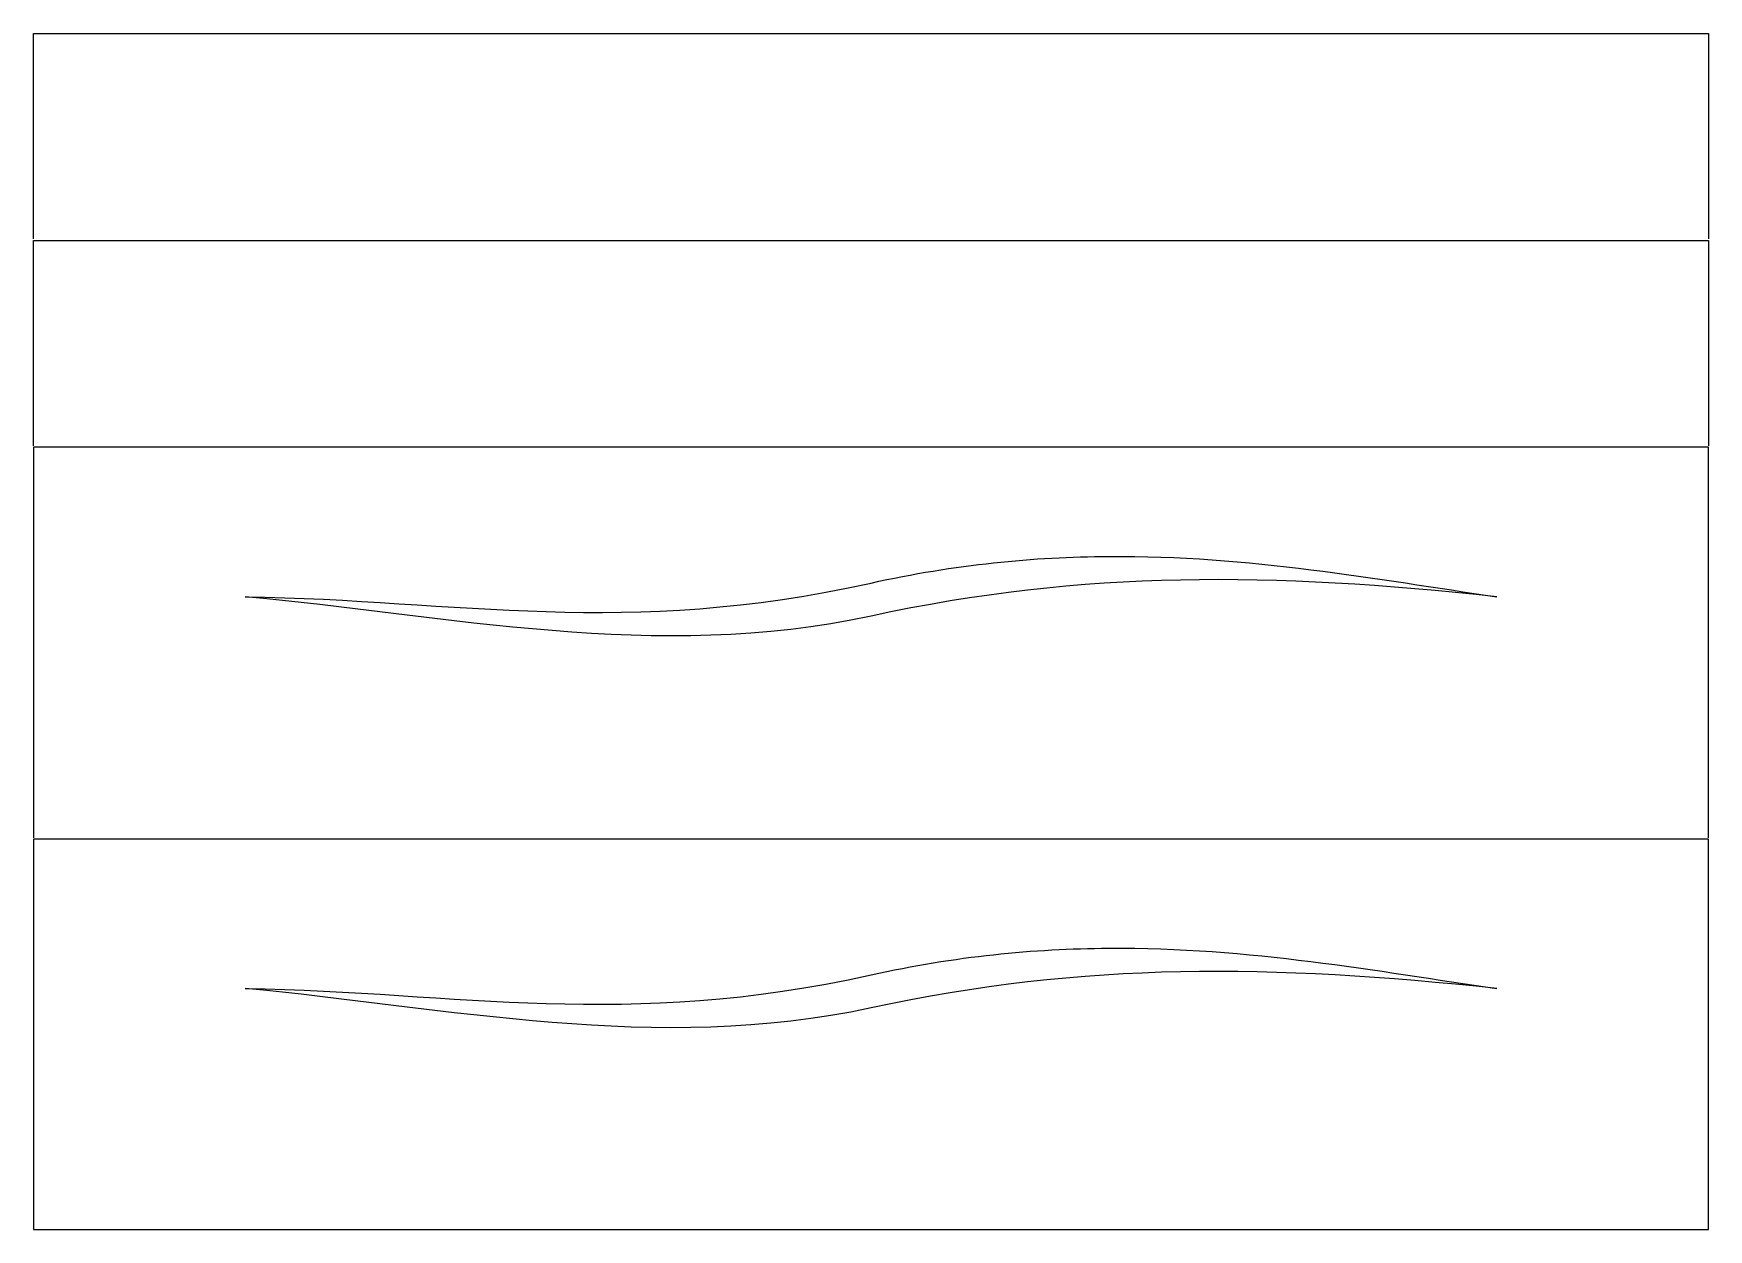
# Model space of a CAD drawing. Extents: x 0 to 813, y 0 to 123.
# Drawn here: x 326.7 to 489.7, y 6.7 to 123.2 of the extents above; entities that cross this region are included whole.
import ezdxf

# ---------------------------------------------------------------- set-up
doc = ezdxf.new("R2010")
doc.units = 0
doc.layers.add('Calque_1', color=7, linetype='CONTINUOUS')

msp = doc.modelspace()

# ---------------------------------------------------------------- linework, layer by layer
at = {"layer": 'Calque_1', "color": 7}
for p, q in [((326.706392, 103.166639), (326.706392, 123.166639)), ((326.706392, 123.166639), (489.706405, 123.166639)), ((489.706405, 123.166639), (489.706405, 103.166639)), ((326.706392, 83.025526), (326.706392, 103.025528)), ((326.706392, 103.025528), (489.706405, 103.025528)), ((489.706405, 103.025528), (489.706405, 83.025526)), ((489.706461, 82.884415), (326.70659, 82.884415)), ((326.70659, 82.884415), (326.70659, 44.884734)), ((489.706461, 44.884734), (489.706461, 82.884415)), ((431.31124, 72.269662), (431.31124, 72.269662)), ((326.70659, 44.743622), (326.70659, 6.743944)), ((489.706461, 44.743622), (326.70659, 44.743622)), ((326.70659, 44.743622), (326.70659, 44.743622)), ((489.706461, 6.743944), (489.706461, 44.743622)), ((431.31124, 34.128869), (431.31124, 34.128869)), ((326.70659, 6.743944), (489.706461, 6.743944))]:
    msp.add_line(p, q, dxfattribs=at)
for points in [[(408.206525, 69.671784), (416.422381, 71.50123), (424.077292, 72.219426), (431.31124, 72.269662)], [(431.31124, 72.269662), (445.121531, 72.365566), (457.398451, 70.027804), (469.119112, 68.343905)], [(469.119112, 68.343905), (447.402761, 70.671471), (429.009182, 70.9776), (408.206525, 66.451583)], [(347.294475, 68.343905), (368.147988, 68.0155), (384.305859, 64.349758), (408.206525, 69.671784)], [(408.206525, 66.451583), (387.403812, 61.925565), (366.545276, 66.576588), (347.294475, 68.343905)], [(408.206525, 31.531544), (416.422381, 33.360991), (424.077292, 34.078634), (431.31124, 34.128869)], [(469.119112, 30.203116), (447.402761, 32.530682), (429.009182, 32.836811), (408.206525, 28.310793)], [(431.31124, 34.128869), (445.121531, 34.224774), (457.398451, 31.887014), (469.119112, 30.203116)], [(347.294475, 30.203116), (368.147988, 29.874711), (384.305859, 26.209519), (408.206525, 31.531544)], [(408.206525, 28.310793), (387.403812, 23.784776), (366.545276, 28.435798), (347.294475, 30.203116)]]:
    msp.add_open_spline(points, degree=3, dxfattribs=at)

doc.saveas('drawing.dxf')
